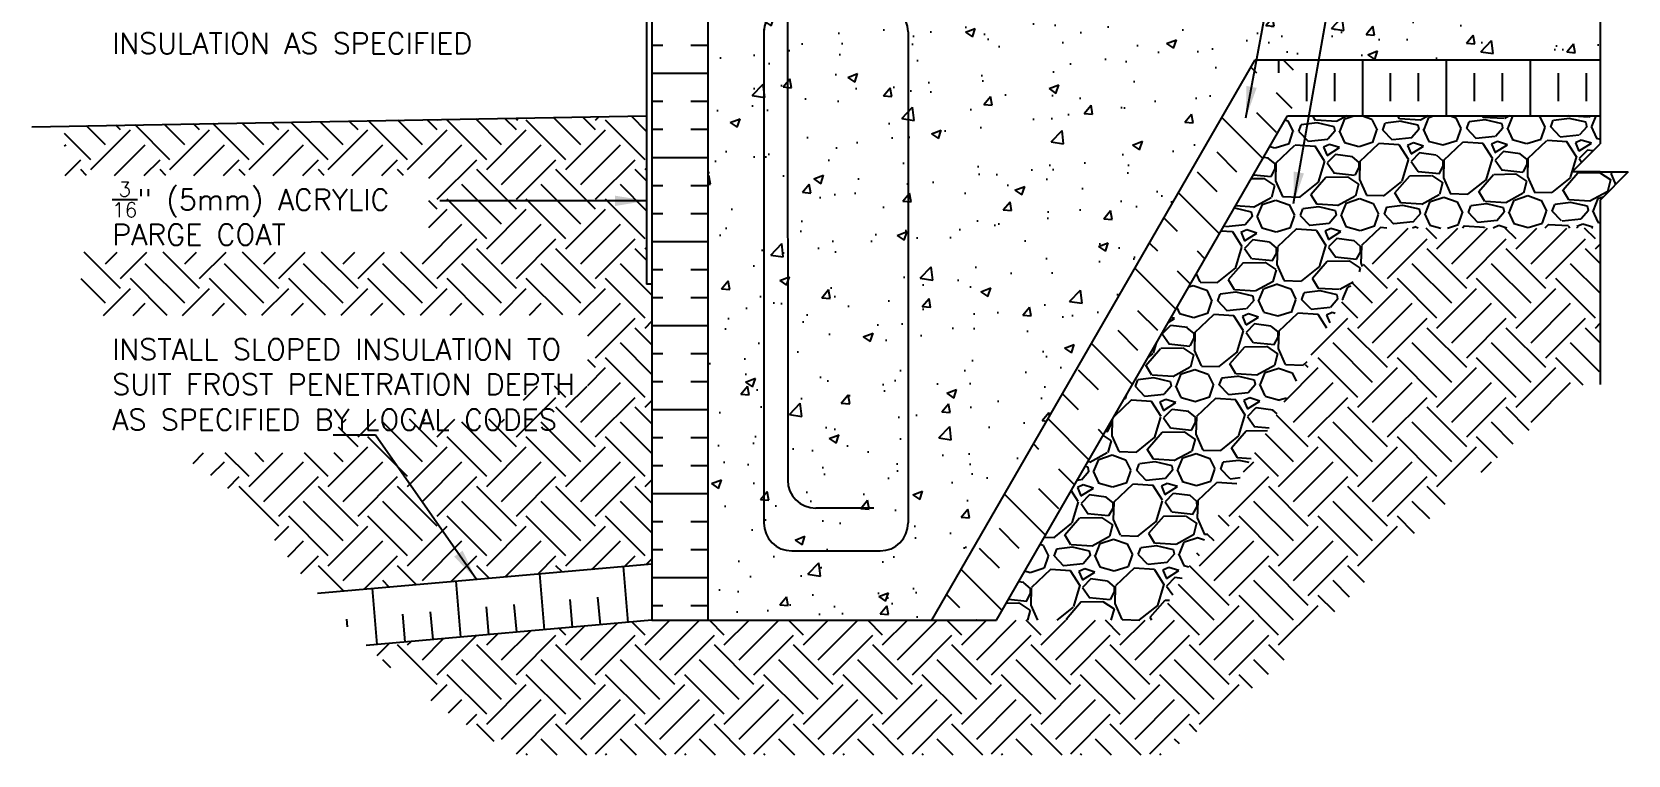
# Model space of a CAD drawing. Header units: inches. Extents: x 81.7 to 138.7, y -36.6 to 57.3.
# Drawn here: x 81.7 to 138.7, y 0 to 25.8 of the extents above; entities that cross this region are included whole.
import ezdxf

# ---------------------------------------------------------------- set-up
doc = ezdxf.new("R2010")
doc.units = ezdxf.units.IN
doc.header["$LTSCALE"] = 0.5
doc.header["$MEASUREMENT"] = 0
for name, color, linetype in [('HATCH', 12, 'Continuous'), ('line25', 2, 'Continuous'), ('LINE3', 3, 'Continuous'), ('LINE50', 5, 'Continuous'), ('LINE9', 9, 'Continuous'), ('TEXT', 4, 'Continuous')]:
    doc.layers.add(name, color=color, linetype=linetype)
doc.styles.add('DIM', font='romans.shx', dxfattribs={"width": 0.7})
doc.styles.add('ROMANS', font='romans.shx', dxfattribs={"height": 1.125})
doc.dimstyles.new('ext_12', dxfattribs={"dimscale": 12, "dimtxt": 0.09375, "dimasz": 0.09375, "dimexe": 0.09375, "dimexo": 0.0625, "dimgap": 0.0625, "dimtad": 1, "dimdec": 1, "dimzin": 3, "dimdsep": 46, "dimlunit": 4, "dimtxsty": 'DIM', "dimcen": 0.09, "dimdle": 0.09375, "dimclrt": 4, "dimadec": 0, "dimazin": 0, "dimtfac": 1, "dimtdec": 1, "dimtmove": 2, "dimatfit": 3, "dimfxl": 1, "dimfrac": 2, "dimtolj": 1, "dimtzin": 0, "dimarcsym": 0})

msp = doc.modelspace()

# ---------------------------------------------------------------- hatches: boundary and pattern name
at = {"layer": 'HATCH'}
h = msp.add_hatch(dxfattribs=at)
h.set_pattern_fill('INSUL', color=256, scale=8, style=0)
h.set_pattern_definition([(0, (75.221, 12.2973), (0, 3), []), (0, (75.221, 13.2973), (0, 3), [1, -1]), (0, (75.221, 14.2973), (0, 3), [1, -1])])
h.paths.add_polyline_path([(105.834, 28.776), (103.834, 28.776), (103.834, 4.776), (105.834, 4.776)])
h = msp.add_hatch(dxfattribs=at)
h.set_pattern_fill('AR-CONC', color=256, scale=0.5, style=0)
h.paths.add_polyline_path([(125.958, 25.776), (129.868, 25.776), (130.704, 28.776), (109.436, 28.776), (109.437, 26.776), (112.989, 26.776), (112.989, 6.776), (107.834, 6.776), (107.834, 26.776), (109.437, 26.776), (109.436, 28.776), (105.834, 28.776), (105.834, 4.776), (113.834, 4.776)])
h.paths.add_polyline_path([(112.989, 26.776), (107.834, 26.776), (107.834, 6.776), (112.989, 6.776)], flags=17)
h = msp.add_hatch(dxfattribs=at)
h.set_pattern_fill('AR-CONC', color=256, scale=0.5, style=0)
h.paths.add_polyline_path([(137.703, 28.776), (125.958, 28.776), (125.958, 25.776), (137.703, 25.776)])
h = msp.add_hatch(dxfattribs=at)
h.set_pattern_fill('AR-CONC', color=256, scale=0.5, style=0)
h.paths.add_polyline_path([(137.703, 24.776), (137.703, 25.776), (125.958, 25.776), (125.381, 24.776)])
h = msp.add_hatch(dxfattribs=at)
h.set_pattern_fill('INSUL', color=256, scale=8, angle=315, style=0)
h.set_pattern_definition([(315, (75.221, 12.2973), (2.12132, 2.12132), []), (315, (75.9282, 13.0045), (2.12132, 2.12132), [1, -1]), (315, (76.6353, 13.7116), (2.12132, 2.12132), [1, -1])])
h.paths.add_polyline_path([(126.536, 24.776), (125.381, 24.776), (113.834, 4.776), (116.143, 4.776), (127.113, 23.776)])
h = msp.add_hatch(dxfattribs=at)
h.set_pattern_fill('INSUL', color=256, scale=8, angle=90, style=0)
h.set_pattern_definition([(90, (75.221, 11.2973), (-3, 2e-16), []), (90, (74.221, 11.2973), (-3, 2e-16), [1, -1]), (90, (73.221, 11.2973), (-3, 2e-16), [1, -1])])
h.paths.add_polyline_path([(137.703, 24.776), (129.868, 24.776), (129.445, 23.257), (129.312, 22.776), (137.703, 22.776)])
h.paths.add_polyline_path([(129.868, 24.776), (125.958, 24.776), (127.113, 22.776), (129.312, 22.776), (129.445, 23.257)])
h = msp.add_hatch(dxfattribs=at)
h.set_pattern_fill('EARTH', color=256, scale=8, angle=45, style=0)
h.paths.add_polyline_path([(82.077, 20.478), (82.07, 20.489), (82.064, 20.5)])
h.paths.add_polyline_path([(81.999, 20.606), (81.992, 20.616), (81.986, 20.627)])
h.paths.add_polyline_path([(82.025, 20.564), (82.018, 20.575), (82.012, 20.585)])
h.paths.add_polyline_path([(82.051, 20.522), (82.044, 20.532), (82.038, 20.543)])
h.paths.add_polyline_path([(82.103, 20.435), (82.096, 20.446), (82.09, 20.457)])
h.paths.add_polyline_path([(82.859, 22.413), (82.859, 20.654), (95.866, 20.654), (95.866, 17.919), (83.176, 17.919), (83.169, 17.94), (83.181, 17.901), (83.194, 17.861), (83.206, 17.822), (83.218, 17.782), (83.23, 17.742), (83.243, 17.702), (83.255, 17.661), (83.267, 17.62), (83.279, 17.579), (83.292, 17.538), (83.304, 17.496), (83.316, 17.455), (83.328, 17.412), (83.34, 17.37), (83.353, 17.327), (83.365, 17.284), (83.377, 17.241), (83.389, 17.198), (83.401, 17.154), (83.413, 17.11), (83.425, 17.066), (83.438, 17.021), (83.45, 16.976), (83.462, 16.931), (83.474, 16.885), (83.486, 16.84), (83.498, 16.794), (83.51, 16.747), (83.522, 16.701), (83.534, 16.654), (83.546, 16.607), (83.558, 16.559), (83.57, 16.512), (83.582, 16.463), (83.594, 16.415), (83.606, 16.366), (83.618, 16.318), (83.629, 16.268), (83.641, 16.219), (83.653, 16.169), (83.665, 16.119), (83.677, 16.068), (83.689, 16.018), (83.701, 15.967), (83.712, 15.915), (83.724, 15.864), (83.736, 15.812), (83.748, 15.759), (83.76, 15.707), (83.771, 15.654), (101.546, 15.672), (101.546, 13.133), (99.255, 13.133), (99.255, 11.948), (92.64, 11.948), (92.64, 10.749), (86.857, 10.753), (86.874, 10.741), (86.891, 10.73), (86.908, 10.718), (86.926, 10.707), (86.943, 10.696), (86.96, 10.684), (86.977, 10.673), (86.994, 10.662), (87.011, 10.651), (87.028, 10.64), (87.045, 10.628), (87.062, 10.617), (87.079, 10.606), (87.096, 10.595), (87.113, 10.584), (87.13, 10.573), (87.147, 10.563), (87.164, 10.552), (87.181, 10.541), (87.198, 10.53), (87.215, 10.519), (87.232, 10.508), (87.249, 10.498), (87.266, 10.487), (87.283, 10.476), (87.3, 10.465), (87.317, 10.455), (87.334, 10.444), (87.351, 10.433), (87.368, 10.423), (87.385, 10.412), (87.402, 10.401), (87.419, 10.391), (87.436, 10.38), (87.453, 10.369), (87.47, 10.359), (87.487, 10.348), (87.504, 10.337), (87.521, 10.326), (87.538, 10.316), (87.554, 10.305), (87.571, 10.294), (87.588, 10.283), (87.605, 10.273), (87.622, 10.262), (87.639, 10.251), (87.656, 10.24), (87.673, 10.229), (87.69, 10.218), (87.707, 10.207), (87.724, 10.196), (87.741, 10.185), (87.758, 10.174), (87.775, 10.163), (87.792, 10.152), (87.809, 10.141), (87.826, 10.13), (87.844, 10.119), (87.861, 10.107), (87.878, 10.096), (87.895, 10.084), (87.912, 10.073), (87.929, 10.062), (87.946, 10.05), (87.963, 10.038), (87.981, 10.027), (87.998, 10.015), (88.015, 10.003), (88.032, 9.991), (88.049, 9.979), (88.067, 9.967), (88.084, 9.955), (88.101, 9.943), (88.118, 9.931), (88.136, 9.919), (88.153, 9.907), (88.17, 9.894), (88.188, 9.882), (88.205, 9.869), (88.223, 9.856), (88.24, 9.844), (88.258, 9.831), (88.275, 9.818), (88.292, 9.805), (88.31, 9.792), (88.328, 9.779), (88.345, 9.765), (88.363, 9.752), (88.38, 9.738), (88.398, 9.725), (88.416, 9.711), (88.433, 9.697), (88.451, 9.684), (88.469, 9.67), (88.487, 9.655), (88.504, 9.641), (88.522, 9.627), (88.54, 9.612), (88.558, 9.598), (88.576, 9.583), (88.594, 9.568), (88.612, 9.553), (88.63, 9.538), (88.648, 9.523), (88.666, 9.508), (88.684, 9.493), (88.702, 9.477), (88.72, 9.461), (88.738, 9.445), (88.757, 9.429), (88.775, 9.413), (88.793, 9.397), (88.812, 9.381), (88.83, 9.364), (88.848, 9.348), (88.867, 9.331), (88.885, 9.314), (88.904, 9.297), (88.922, 9.279), (88.941, 9.262), (88.96, 9.245), (88.978, 9.227), (88.997, 9.209), (89.016, 9.191), (89.035, 9.173), (89.053, 9.154), (89.072, 9.136), (89.091, 9.117), (89.11, 9.098), (89.129, 9.079), (89.148, 9.06), (89.167, 9.041), (89.186, 9.021), (89.206, 9.001), (89.225, 8.981), (89.244, 8.961), (89.263, 8.941), (89.283, 8.921), (89.302, 8.9), (89.322, 8.879), (89.341, 8.858), (89.361, 8.837), (89.38, 8.816), (89.4, 8.794), (89.42, 8.772), (89.439, 8.75), (89.459, 8.728), (89.479, 8.706), (89.499, 8.684), (89.519, 8.661), (89.539, 8.639), (89.559, 8.616), (89.579, 8.593), (89.599, 8.57), (89.619, 8.546), (89.639, 8.523), (89.659, 8.499), (89.68, 8.475), (89.7, 8.451), (89.72, 8.427), (89.741, 8.403), (89.761, 8.379), (89.782, 8.354), (89.802, 8.33), (89.823, 8.305), (89.844, 8.28), (89.864, 8.255), (89.885, 8.23), (89.906, 8.205), (89.927, 8.179), (89.948, 8.154), (89.969, 8.128), (89.99, 8.102), (90.011, 8.076), (90.032, 8.05), (90.053, 8.024), (90.074, 7.998), (90.095, 7.972), (90.116, 7.945), (90.138, 7.919), (90.159, 7.892), (90.18, 7.865), (90.202, 7.839), (90.223, 7.812), (90.245, 7.785), (90.266, 7.757), (90.288, 7.73), (90.31, 7.703), (90.331, 7.675), (90.353, 7.648), (90.375, 7.62), (90.397, 7.593), (90.419, 7.565), (90.441, 7.537), (90.463, 7.509), (90.485, 7.481), (90.507, 7.453), (90.529, 7.425), (90.551, 7.397), (90.573, 7.368), (90.595, 7.34), (90.618, 7.312), (90.64, 7.283), (90.663, 7.255), (90.685, 7.226), (90.707, 7.197), (90.73, 7.169), (90.753, 7.14), (90.775, 7.111), (90.798, 7.082), (90.821, 7.053), (90.843, 7.024), (90.866, 6.995), (90.889, 6.966), (90.912, 6.937), (90.935, 6.908), (90.958, 6.879), (90.981, 6.85), (91.004, 6.82), (91.027, 6.791), (91.05, 6.762), (91.073, 6.732), (91.097, 6.703), (91.12, 6.674), (91.143, 6.644), (91.167, 6.615), (91.19, 6.585), (91.214, 6.556), (91.237, 6.526), (91.261, 6.497), (91.284, 6.467), (91.308, 6.438), (91.332, 6.408), (91.355, 6.379), (91.379, 6.349), (91.403, 6.32), (91.427, 6.29), (91.451, 6.261), (91.475, 6.231), (91.499, 6.201), (91.523, 6.172), (91.547, 6.142), (91.571, 6.113), (91.595, 6.083), (91.619, 6.054), (91.644, 6.024), (91.668, 5.995), (91.692, 5.966), (91.717, 5.936), (91.741, 5.907), (91.766, 5.877), (91.79, 5.848), (91.815, 5.819), (91.84, 5.79), (91.864, 5.76), (91.889, 5.731), (103.834, 6.776), (103.834, 16.776), (103.646, 16.776), (103.646, 22.776)])
h.paths.add_polyline_path([(81.968, 20.654), (81.968, 20.654), (81.973, 20.647)])
h = msp.add_hatch(dxfattribs=at)
h.set_pattern_fill('GRAVEL', color=256, scale=3, angle=1, style=0)
h.set_pattern_definition([(229.0128, (77.32844, 15.33458), (-23.5251243, -27.41474946), [0.40361, -39.95726]), (185.9697, (77.06372, 15.02992), (35.94216342, 3.6278037), [0.692604, -68.567775]), (133.5104, (76.37487, 14.95789), (30.5713329, -32.47142825), [0.48836, -48.3481]), (268.2737, (75.21814, 14.18758), (1.95238674, 60.0432196), [0.630714, -62.440674]), (293.8337, (75.19914, 13.55715), (-15.62603158, 35.73271965), [0.618465, -61.22812]), (358.2737, (75.44905, 12.99143), (-60.0432196, 1.95238674), [0.630714, -62.440674]), (38.6942, (76.07948, 12.97243), (-38.47051045, -30.67604631), [0.83409, -82.57455]), (73.2553, (76.73047, 13.49387), (19.84497525, 66.35643767), [0.787464, -77.95896]), (122.4296, (76.95735, 14.24794), (-24.67701297, 38.57518704), [0.63285, -62.65222]), (176.2364, (76.61797, 14.7821), (33.0473336, -2.4235882), [0.7225, -35.40229]), (223.3974, (75.89704, 14.82953), (-35.41861008, -33.6232372), [0.934344, -92.500125]), (139.8141, (78.1882, 14.20942), (-21.3109536, 17.6307498), [0.3189, -31.57153]), (172.4692, (77.94458, 14.4152), (39.09876982, -5.31846614), [0.60671, -60.06453]), (226, (77.343, 14.4947), (0.05236, -2.999544), [0.42426, -3.81838]), (204.1986, (77.12685, 14.851), (14.893, 6.2608762), [0.22847, -22.61885]), (292.8014, (76.91845, 14.75734), (-3.1566145, 8.946273), [0.32311, -15.83239]), (31.9638, (77.04367, 14.4595), (8.8939088, 6.156165), [0.52479, -16.96807]), (162.5651, (77.4889, 14.7373), (6.051445, -2.894824), [0.37947, -9.10736]), (17.3895, (75.17872, 14.72697), (29.83836617, 9.5221797), [0.5316, -52.628535]), (71.3462, (75.68602, 14.88585), (-11.42222856, -33.204409), [0.44598, -44.15222]), (294.1986, (77.4784, 15.3372), (-6.2608762, 14.893), [0.45694, -22.39037]), (344.6105, (77.66572, 14.9204), (-30.15250873, 8.4750351), [0.5316, -52.628535]), (340.444, (75.21118, 12.86726), (-15.1024352, 5.737288), [0.51264, -25.11937]), (295.7751, (75.69425, 12.69566), (-15.5736216, 32.7331985), [0.42953, -42.52393]), (67.8014, (77.56077, 12.3382), (5.737304, 15.1024291), [0.45694, -22.39037]), (18.354, (77.73341, 12.76126), (-38.7846376, -12.6787998), [0.50289, -49.78627]), (70.444, (76.091, 12.31253), (-5.737288, -15.1024352), [0.25632, -25.37569]), (102.3099, (77.3808, 12.33504), (-3.208965, 11.9458175), [0.15297, -15.14409]), (166.9638, (77.3482, 12.4845), (9.050988, -2.8424656), [0.61847, -11.75085]), (187.009, (76.74566, 12.624), (29.94307292, 3.5231132), [0.57315, -56.74177]), (304.6901, (77.0484, 14.1895), (-3.104262, 5.946728), [0.43267, -10.38399]), (354.1572, (77.29463, 13.83377), (51.0969454, -5.10903747), [0.75538, -74.78269]), (61.9454, (78.04608, 13.75687), (-11.6316719, -21.2062316), [0.30887, -30.57802]), (91, (78.1913, 14.0294), (-3.0519, 2.94719), [0.18, -2.82]), (121.2564, (76.6841, 12.71294), (12.3646577, -20.78738036), [0.41677, -41.26056]), (49.0128, (76.46785, 13.06922), (23.5251243, 27.41474946), [0.80722, -39.55366]), (1, (76.9973, 13.6786), (2.94719, 3.0519), [0.78, -2.22]), (326.3048, (77.77717, 13.69217), (-30.3619146, 20.47325553), [0.47434, -46.95982]), (255.0546, (78.17183, 13.429), (-2.790114, -12.05053), [0.43681, -21.40352]), (208.646, (78.05917, 13.00698), (-56.46773345, -30.99024094), [0.711195, -70.40842]), (176.4261, (77.43503, 12.66604), (-39.04641873, 2.3188836), [0.7524, -74.48722])])
h.paths.add_polyline_path([(137.703, 22.776), (126.536, 22.776), (116.143, 4.776), (121.917, 4.776), (130, 18.776), (137.703, 18.776), (137.703, 19.776), (138.703, 20.776), (136.703, 20.776), (137.703, 21.776)])
h = msp.add_hatch(dxfattribs=at)
h.set_pattern_fill('EARTH', color=256, scale=8, angle=45, style=0)
h.paths.add_polyline_path([(99.089, -0.04), (122.038, -0.04), (122.101, -0.002), (122.267, 0.101), (122.431, 0.205), (122.595, 0.311), (122.758, 0.418), (122.92, 0.527), (123.081, 0.638), (123.241, 0.749), (123.4, 0.863), (123.559, 0.977), (123.716, 1.093), (123.873, 1.21), (124.029, 1.328), (124.185, 1.448), (124.339, 1.569), (124.493, 1.691), (124.646, 1.814), (124.799, 1.938), (124.95, 2.063), (125.101, 2.189), (125.252, 2.317), (125.402, 2.445), (125.551, 2.574), (125.7, 2.704), (125.848, 2.834), (125.996, 2.966), (126.144, 3.098), (126.29, 3.231), (126.437, 3.365), (126.583, 3.5), (126.728, 3.635), (126.874, 3.771), (127.018, 3.907), (127.163, 4.044), (127.307, 4.181), (127.451, 4.319), (127.595, 4.457), (127.738, 4.596), (127.881, 4.735), (128.024, 4.874), (128.167, 5.014), (128.309, 5.154), (128.452, 5.294), (128.594, 5.434), (128.736, 5.574), (128.878, 5.715), (129.02, 5.856), (129.162, 5.997), (129.304, 6.137), (129.446, 6.278), (129.588, 6.419), (129.73, 6.559), (129.872, 6.7), (130.014, 6.84), (130.157, 6.981), (130.299, 7.121), (130.442, 7.26), (130.584, 7.4), (130.727, 7.539), (130.87, 7.678), (131.014, 7.816), (131.157, 7.954), (131.301, 8.092), (131.446, 8.229), (131.59, 8.365), (131.735, 8.502), (131.88, 8.637), (132.025, 8.772), (132.171, 8.907), (132.317, 9.041), (132.463, 9.175), (132.61, 9.308), (132.756, 9.441), (132.903, 9.573), (133.05, 9.706), (133.198, 9.837), (133.346, 9.968), (133.494, 10.099), (133.642, 10.23), (133.79, 10.36), (133.939, 10.49), (134.087, 10.62), (134.236, 10.749), (134.386, 10.878), (134.535, 11.006), (134.684, 11.134), (134.834, 11.262), (134.984, 11.39), (135.134, 11.518), (135.284, 11.645), (135.434, 11.772), (135.585, 11.899), (135.735, 12.025), (135.886, 12.151), (136.037, 12.278), (136.188, 12.404), (136.339, 12.529), (136.49, 12.655), (136.641, 12.78), (136.793, 12.905), (136.944, 13.031), (137.096, 13.156), (137.247, 13.28), (137.399, 13.405), (137.551, 13.53), (137.703, 13.654), (137.703, 18.776), (130, 18.776), (121.917, 4.776), (103.921, 4.776), (93.633, 3.876), (93.777, 3.739), (93.922, 3.603), (94.068, 3.468), (94.216, 3.334), (94.365, 3.202), (94.514, 3.071), (94.665, 2.94), (94.818, 2.811), (94.971, 2.684), (95.125, 2.557), (95.281, 2.432), (95.438, 2.308), (95.596, 2.185), (95.755, 2.064), (95.915, 1.944), (96.076, 1.825), (96.239, 1.707), (96.402, 1.591), (96.567, 1.476), (96.733, 1.362), (96.9, 1.25), (97.068, 1.139), (97.237, 1.029), (97.407, 0.921), (97.579, 0.814), (97.751, 0.709), (97.925, 0.605), (98.1, 0.502), (98.276, 0.401), (98.452, 0.302), (98.631, 0.203), (98.81, 0.107), (98.99, 0.011)])
h = msp.add_hatch(dxfattribs=at)
h.set_pattern_fill('INSUL', color=256, scale=8, angle=95, style=0)
h.set_pattern_definition([(95, (75.221, 12.2973), (-2.98858, -0.26147), []), (95, (74.225, 12.2102), (-2.98858, -0.26147), [1, -1]), (95, (73.2287, 12.123), (-2.98858, -0.26147), [1, -1])])
h.paths.add_polyline_path([(91.889, 5.731), (92.099, 5.487), (92.327, 5.228), (92.559, 4.972), (92.795, 4.72), (93.035, 4.47), (93.277, 4.224), (93.524, 3.981), (93.633, 3.876), (103.834, 4.769), (103.834, 6.776)])

# ---------------------------------------------------------------- linework, layer by layer
msp.add_line((103.834, 4.776), (105.834, 4.776), dxfattribs=at)
at = {"layer": 'line25'}
for p, q in [((103.834, 28.776), (103.834, 4.776)), ((116.143, 4.776), (126.536, 22.776)), ((126.536, 22.776), (137.703, 22.776)), ((103.834, 6.776), (91.889, 5.731)), ((103.834, 4.776), (93.633, 3.876)), ((103.834, 4.776), (105.834, 4.776)), ((113.834, 4.776), (116.143, 4.776))]:
    msp.add_line(p, q, dxfattribs=at)
at = {"layer": 'LINE3'}
for p, q in [((108.674, 48.776), (108.686, 9.776)), ((107.834, 25.776), (107.834, 8.249)), ((112.989, 25.776), (112.989, 8.249)), ((111.769, 8.776), (109.686, 8.776)), ((108.834, 7.249), (111.989, 7.249))]:
    msp.add_line(p, q, dxfattribs=at)
for centre, start, end in [((108.834, 25.776), 90, 180), ((111.989, 25.776), 0, 90), ((109.686, 9.776), 180.0189, 270), ((108.834, 8.249), 180, 270), ((111.989, 8.249), 270, 0)]:
    msp.add_arc(centre, 1, start, end, dxfattribs=at)
at = {"layer": 'LINE50'}
for p, q in [((105.834, 28.776), (105.834, 4.776)), ((113.834, 4.776), (125.381, 24.776)), ((125.381, 24.776), (137.703, 24.776)), ((81.693, 22.393), (103.646, 22.776)), ((105.834, 4.776), (113.834, 4.776))]:
    msp.add_line(p, q, dxfattribs=at)
at = {"layer": 'LINE9'}
for p, q in [((103.646, 31.979), (103.646, 16.776)), ((137.703, 29.093), (137.703, 21.776)), ((136.703, 20.776), (137.703, 21.776)), ((137.703, 20.776), (136.703, 20.776)), ((137.703, 20.776), (138.703, 20.776)), ((138.703, 20.776), (137.703, 19.776)), ((137.703, 19.776), (137.703, 13.19)), ((103.834, 16.776), (103.646, 16.776))]:
    msp.add_line(p, q, dxfattribs=at)

# ---------------------------------------------------------------- texts
at = {"layer": 'TEXT', "char_height": 0.75, "attachment_point": 4, "style": 'ROMANS'}
for s, insert, width in [('NUDURA FLOOR TECHNOLOGY OR EQUIVALENT RIGID INSULATION AS SPECIFIED', (84.56, 26.614), 16.48011), ('\\A1;{\\H0.7x;\\S3/16;}" (5mm) ACRYLIC PARGE COAT', (84.56, 19.289), 12.55522), ('INSTALL SLOPED INSULATION TO SUIT FROST PENETRATION DEPTH AS SPECIFIED BY LOCAL CODES', (84.56, 13.19), 17.98452)]:
    msp.add_mtext(s, dxfattribs=dict(at, insert=insert, width=width))

# ---------------------------------------------------------------- leaders
at = {"layer": 'TEXT'}
for points, override in [([(125.05, 22.708), (127.214, 34.353), (129.245, 34.353)], {"dimtad": 0}), ([(126.748, 19.651), (128.768, 31.078)], {"dimgap": 0.0625, "dimtad": 0}), ([(103.646, 19.746), (97.78, 19.746), (96.265, 19.746)], {"dimgap": 0.0625, "dimtad": 0}), ([(97.568, 6.228), (93.966, 11.385), (92.451, 11.385)], {"dimgap": 0.0625, "dimtad": 0})]:
    msp.add_leader(points, dimstyle='ext_12', override=override, dxfattribs=at)

doc.saveas('drawing.dxf')
